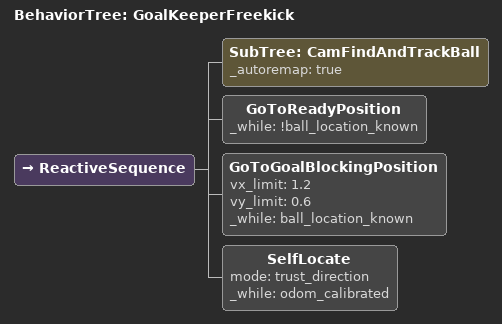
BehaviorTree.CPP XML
<root BTCPP_format="4" >
   <include path="./subtree_cam_find_and_track_ball.xml" />
   <include path="./subtree_find_ball.xml" />
   <include path="./subtree_locate.xml" />
   <BehaviorTree ID="GoalKeeperFreekick">
      <ReactiveSequence >
         <SubTree ID="CamFindAndTrackBall" _autoremap="true" />
         <GoToReadyPosition _while="!ball_location_known" />
         <GoToGoalBlockingPosition vx_limit="1.2" vy_limit="0.6" _while="ball_location_known" />
         <SelfLocate mode="trust_direction" _while="odom_calibrated" />
      </ReactiveSequence>
   </BehaviorTree>
</root>
